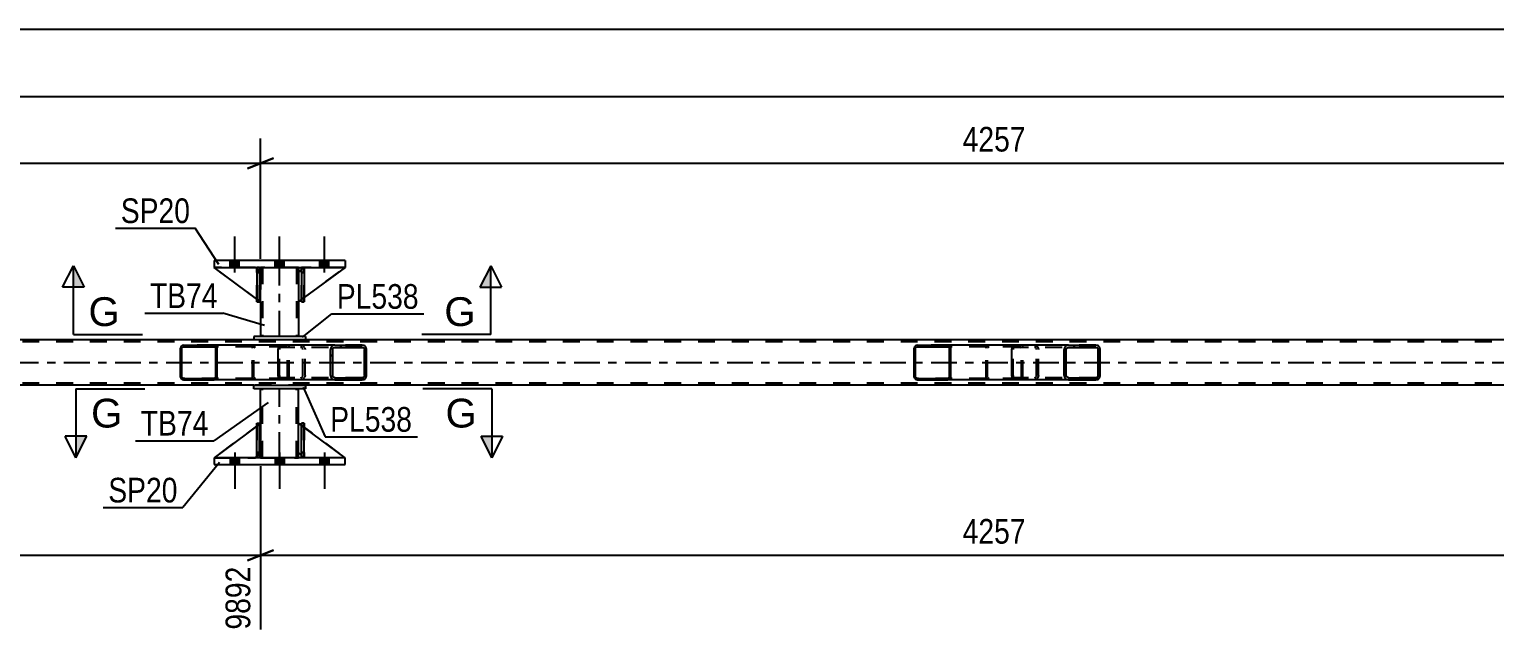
# Model space of a CAD drawing. Header units: millimetres. Extents: x 0 to 841, y 0 to 594.
# Drawn here: x 476.1 to 646.1, y 213.1 to 283.4 of the extents above; entities that cross this region are included whole.
import ezdxf

# ---------------------------------------------------------------- set-up
doc = ezdxf.new("R2010")
doc.units = ezdxf.units.MM
doc.linetypes.add('DXK_LINE_DOT2', pattern=[3.9198, 1.9599, -1.9599])
doc.linetypes.add('DXK_LINE_DOT3', pattern=[5.9187, 2.979, -0.9799, 0.9799, -0.9799])
doc.styles.add('Arial', font='ARIAL.TTF', dxfattribs={"height": 0.2})
doc.styles.add('Arial Narrow', font='ARIALN.TTF', dxfattribs={"height": 0.2})

# ---------------------------------------------------------------- blocks, each defined once
blk = doc.blocks.new('Part-814735430-2854 - 2738')
at = {"linetype": 'Continuous'}
h = blk.add_hatch(dxfattribs=at)
h.set_pattern_fill('', scale=0.7, style=0, pattern_type=0)
h.set_pattern_definition([(45, (515.1887, 246.4372), (-1.57154, 1.57154), [])])
h.paths.add_polyline_path([(515.23, 246.25), (515.19, 246.44), (515.08, 246.59), (514.92, 246.7), (514.72, 246.73), (511.54, 246.73), (511.35, 246.7), (511.18, 246.59), (511.08, 246.44), (511.04, 246.25), (511.04, 243.21), (511.08, 243.03), (511.18, 242.87), (511.35, 242.77), (511.54, 242.73), (514.72, 242.73), (514.92, 242.77), (515.08, 242.87), (515.19, 243.03), (515.23, 243.21)])
h.paths.add_polyline_path([(514.96, 243.12), (514.9, 243.04), (514.82, 242.99), (514.72, 242.97), (511.54, 242.97), (511.44, 242.99), (511.36, 243.04), (511.31, 243.12), (511.29, 243.21), (511.29, 246.25), (511.31, 246.35), (511.36, 246.42), (511.44, 246.48), (511.54, 246.49), (514.72, 246.49), (514.82, 246.48), (514.9, 246.42), (514.96, 246.35), (514.98, 246.25), (514.98, 243.21)])
at = {"color": 2, "linetype": 'Continuous'}
for p, q in [((504.99, 246.44), (505.05, 246.59)), ((505.05, 246.59), (505.14, 246.7)), ((505.14, 246.7), (505.24, 246.73)), ((511.54, 246.73), (505.24, 246.73)), ((511.54, 246.73), (511.35, 246.7)), ((511.54, 246.73), (514.72, 246.73)), ((514.92, 246.7), (514.72, 246.73)), ((504.97, 246.25), (504.99, 246.44)), ((504.97, 243.21), (504.97, 246.25)), ((511.08, 246.44), (511.04, 246.25)), ((511.04, 243.21), (511.04, 246.25)), ((511.29, 246.25), (511.31, 246.35)), ((511.29, 243.21), (511.29, 246.25)), ((511.31, 246.35), (511.36, 246.42)), ((511.36, 246.42), (511.44, 246.48)), ((511.44, 246.48), (511.54, 246.49)), ((511.54, 246.49), (514.72, 246.49)), ((514.72, 246.49), (514.82, 246.48)), ((514.82, 246.48), (514.9, 246.42)), ((514.9, 246.42), (514.96, 246.35)), ((514.96, 246.35), (514.98, 246.25)), ((514.98, 243.21), (514.98, 246.25)), ((515.23, 246.25), (515.19, 246.44)), ((515.23, 243.21), (515.23, 246.25)), ((504.99, 243.03), (504.97, 243.21)), ((511.04, 243.21), (511.08, 243.03)), ((511.31, 243.12), (511.29, 243.21)), ((514.98, 243.21), (514.96, 243.12)), ((515.19, 243.03), (515.23, 243.21)), ((505.05, 242.87), (504.99, 243.03)), ((505.14, 242.77), (505.05, 242.87)), ((505.24, 242.73), (505.14, 242.77)), ((511.54, 242.73), (505.24, 242.73)), ((511.36, 243.04), (511.31, 243.12)), ((511.35, 242.77), (511.54, 242.73)), ((511.44, 242.99), (511.36, 243.04)), ((511.54, 242.97), (511.44, 242.99)), ((511.54, 242.97), (514.72, 242.97)), ((511.54, 242.73), (514.72, 242.73)), ((514.82, 242.99), (514.72, 242.97)), ((514.72, 242.73), (514.92, 242.77)), ((514.9, 243.04), (514.82, 242.99)), ((514.96, 243.12), (514.9, 243.04))]:
    blk.add_line(p, q, dxfattribs=at)
at = {"color": 7, "linetype": 'DXK_LINE_DOT2'}
for p, q in [((506.23, 246.49), (506.23, 246.73)), ((507.57, 246.73), (507.77, 246.7)), ((514.72, 246.73), (511.54, 246.73)), ((505.11, 246.35), (505.1, 246.25)), ((505.1, 243.21), (505.1, 246.25)), ((505.14, 246.42), (505.11, 246.35)), ((505.19, 246.48), (505.14, 246.42)), ((505.24, 246.49), (505.19, 246.48)), ((514.72, 246.49), (505.24, 246.49)), ((507.67, 246.48), (507.57, 246.49)), ((507.75, 246.42), (507.67, 246.48)), ((507.81, 246.35), (507.75, 246.42)), ((507.83, 246.25), (507.81, 246.35)), ((507.83, 243.21), (507.83, 246.25)), ((508.04, 246.44), (508.08, 246.25)), ((508.08, 243.21), (508.08, 246.25)), ((505.1, 243.21), (505.11, 243.12)), ((507.81, 243.12), (507.83, 243.21)), ((508.08, 243.21), (508.04, 243.03)), ((505.11, 243.12), (505.14, 243.04)), ((505.14, 243.04), (505.19, 242.99)), ((505.19, 242.99), (505.24, 242.97)), ((514.72, 242.97), (505.24, 242.97)), ((506.23, 242.73), (506.23, 242.97)), ((507.57, 242.97), (507.67, 242.99)), ((507.77, 242.77), (507.57, 242.73)), ((507.67, 242.99), (507.75, 243.04)), ((507.75, 243.04), (507.81, 243.12)), ((514.72, 242.73), (511.54, 242.73))]:
    blk.add_line(p, q, dxfattribs=at)
for centre, start, end in [((507.59, 246.24), 23.8494, 68.8059), ((507.59, 243.23), 291.1941, 336.1506)]:
    blk.add_arc(centre, 0.492, start, end, dxfattribs=at)
at = {"color": 2, "linetype": 'Continuous'}
for centre, start, end in [((511.53, 246.24), 111.1941, 156.1506), ((514.74, 246.24), 23.8494, 68.8059), ((511.53, 243.23), 203.8494, 248.8059), ((514.74, 243.23), 291.1941, 336.1506)]:
    blk.add_arc(centre, 0.492, start, end, dxfattribs=at)
blk = doc.blocks.new('Part-814735430-2797 - 2738')
at = {"color": 2, "linetype": 'Continuous'}
for p, q in [((502.79, 255.77), (502.47, 255.77)), ((502.47, 255.77), (502.47, 251.77)), ((502.79, 255.77), (502.79, 255.77)), ((502.79, 255.77), (502.79, 251.77)), ((502.79, 251.77), (502.47, 251.77))]:
    blk.add_line(p, q, dxfattribs=at)
at = {"color": 7, "linetype": 'DXK_LINE_DOT2'}
for p, q in [((502.47, 255.17), (502.47, 255.77)), ((502.79, 255.17), (502.47, 255.17)), ((502.47, 255.17), (502.47, 251.77)), ((502.79, 255.17), (502.79, 255.77)), ((502.79, 255.77), (502.79, 255.77)), ((502.79, 251.77), (502.79, 255.17))]:
    blk.add_line(p, q, dxfattribs=at)
blk = doc.blocks.new('Part-814735430-2802 - 2738')
at = {"color": 2, "linetype": 'Continuous'}
for p, q in [((502.92, 237.69), (502.92, 241.69)), ((507.32, 237.69), (507.32, 241.69)), ((502.92, 233.69), (502.92, 234.29)), ((507.32, 233.69), (507.32, 234.29))]:
    blk.add_line(p, q, dxfattribs=at)
at = {"color": 7, "linetype": 'DXK_LINE_DOT2'}
for p, q in [((507.32, 241.69), (502.92, 241.69)), ((503.16, 233.69), (503.16, 241.69)), ((507.08, 233.69), (507.08, 241.69)), ((502.92, 234.29), (502.92, 237.69)), ((507.32, 234.29), (507.32, 237.69)), ((502.92, 233.69), (507.32, 233.69))]:
    blk.add_line(p, q, dxfattribs=at)
at = {"color": 7, "linetype": 'DXK_LINE_DOT3'}
blk.add_line((505.12, 233.69), (505.12, 241.69), dxfattribs=at)
blk = doc.blocks.new('Part-814735430-2856 - 2738')
at = {"linetype": 'Continuous'}
h = blk.add_hatch(dxfattribs=at)
h.set_pattern_fill('', scale=0.7, style=0, pattern_type=0)
h.set_pattern_definition([(45, (600.323, 246.4372), (-1.57154, 1.57154), [])])
h.paths.add_polyline_path([(600.36, 246.25), (600.32, 246.44), (600.21, 246.59), (600.05, 246.7), (599.86, 246.73), (596.67, 246.73), (596.48, 246.7), (596.32, 246.59), (596.21, 246.44), (596.17, 246.25), (596.17, 243.21), (596.21, 243.03), (596.32, 242.87), (596.48, 242.77), (596.67, 242.73), (599.86, 242.73), (600.05, 242.77), (600.21, 242.87), (600.32, 243.03), (600.36, 243.21)])
h.paths.add_polyline_path([(600.09, 243.12), (600.04, 243.04), (599.95, 242.99), (599.86, 242.97), (596.67, 242.97), (596.58, 242.99), (596.5, 243.04), (596.44, 243.12), (596.42, 243.21), (596.42, 246.25), (596.44, 246.35), (596.5, 246.42), (596.58, 246.48), (596.67, 246.49), (599.86, 246.49), (599.95, 246.48), (600.04, 246.42), (600.09, 246.35), (600.11, 246.25), (600.11, 243.21)])
at = {"color": 2, "linetype": 'Continuous'}
for p, q in [((590.12, 246.44), (590.18, 246.59)), ((590.18, 246.59), (590.27, 246.7)), ((590.27, 246.7), (590.37, 246.73)), ((596.67, 246.73), (590.37, 246.73)), ((596.67, 246.73), (596.48, 246.7)), ((596.67, 246.73), (599.86, 246.73)), ((600.05, 246.7), (599.86, 246.73)), ((590.1, 246.25), (590.12, 246.44)), ((590.1, 243.21), (590.1, 246.25)), ((596.21, 246.44), (596.17, 246.25)), ((596.17, 243.21), (596.17, 246.25)), ((596.42, 246.25), (596.44, 246.35)), ((596.42, 243.21), (596.42, 246.25)), ((596.44, 246.35), (596.5, 246.42)), ((596.5, 246.42), (596.58, 246.48)), ((596.58, 246.48), (596.67, 246.49)), ((596.67, 246.49), (599.86, 246.49)), ((599.86, 246.49), (599.95, 246.48)), ((599.95, 246.48), (600.04, 246.42)), ((600.04, 246.42), (600.09, 246.35)), ((600.09, 246.35), (600.11, 246.25)), ((600.11, 243.21), (600.11, 246.25)), ((600.36, 246.25), (600.32, 246.44)), ((600.36, 243.21), (600.36, 246.25)), ((590.12, 243.03), (590.1, 243.21)), ((596.17, 243.21), (596.21, 243.03)), ((596.44, 243.12), (596.42, 243.21)), ((600.11, 243.21), (600.09, 243.12)), ((600.32, 243.03), (600.36, 243.21)), ((590.18, 242.87), (590.12, 243.03)), ((590.27, 242.77), (590.18, 242.87)), ((590.37, 242.73), (590.27, 242.77)), ((596.67, 242.73), (590.37, 242.73)), ((596.5, 243.04), (596.44, 243.12)), ((596.48, 242.77), (596.67, 242.73)), ((596.58, 242.99), (596.5, 243.04)), ((596.67, 242.97), (596.58, 242.99)), ((596.67, 242.97), (599.86, 242.97)), ((596.67, 242.73), (599.86, 242.73)), ((599.95, 242.99), (599.86, 242.97)), ((599.86, 242.73), (600.05, 242.77)), ((600.04, 243.04), (599.95, 242.99)), ((600.09, 243.12), (600.04, 243.04))]:
    blk.add_line(p, q, dxfattribs=at)
at = {"color": 7, "linetype": 'DXK_LINE_DOT2'}
for p, q in [((591.37, 246.49), (591.37, 246.73)), ((592.71, 246.73), (592.9, 246.7)), ((599.86, 246.73), (596.67, 246.73)), ((590.25, 246.35), (590.24, 246.25)), ((590.24, 243.21), (590.24, 246.25)), ((590.28, 246.42), (590.25, 246.35)), ((590.32, 246.48), (590.28, 246.42)), ((590.37, 246.49), (590.32, 246.48)), ((599.86, 246.49), (590.37, 246.49)), ((592.8, 246.48), (592.71, 246.49)), ((592.89, 246.42), (592.8, 246.48)), ((592.94, 246.35), (592.89, 246.42)), ((592.96, 246.25), (592.94, 246.35)), ((592.96, 243.21), (592.96, 246.25)), ((593.17, 246.44), (593.21, 246.25)), ((593.21, 243.21), (593.21, 246.25)), ((590.24, 243.21), (590.25, 243.12)), ((592.94, 243.12), (592.96, 243.21)), ((593.21, 243.21), (593.17, 243.03)), ((590.25, 243.12), (590.28, 243.04)), ((590.28, 243.04), (590.32, 242.99)), ((590.32, 242.99), (590.37, 242.97)), ((599.86, 242.97), (590.37, 242.97)), ((591.37, 242.73), (591.37, 242.97)), ((592.71, 242.97), (592.8, 242.99)), ((592.9, 242.77), (592.71, 242.73)), ((592.8, 242.99), (592.89, 243.04)), ((592.89, 243.04), (592.94, 243.12)), ((599.86, 242.73), (596.67, 242.73))]:
    blk.add_line(p, q, dxfattribs=at)
for centre, start, end in [((592.72, 246.24), 23.8494, 68.8059), ((592.72, 243.23), 291.1941, 336.1506)]:
    blk.add_arc(centre, 0.492, start, end, dxfattribs=at)
at = {"color": 2, "linetype": 'Continuous'}
for centre, start, end in [((596.66, 246.24), 111.1941, 156.1506), ((599.87, 246.24), 23.8494, 68.8059), ((596.66, 243.23), 203.8494, 248.8059), ((599.87, 243.23), 291.1941, 336.1506)]:
    blk.add_arc(centre, 0.492, start, end, dxfattribs=at)
blk = doc.blocks.new('Part-814735430-2807 - 2738')
at = {"color": 2, "linetype": 'Continuous'}
for p, q in [((502.12, 242.09), (508.12, 242.09)), ((502.12, 241.69), (502.12, 242.09)), ((508.12, 241.69), (502.12, 241.69)), ((508.12, 242.09), (508.12, 241.69))]:
    blk.add_line(p, q, dxfattribs=at)
blk = doc.blocks.new('Part-814735430-2812 - 2738')
at = {"color": 2, "linetype": 'Continuous'}
for p, q in [((508.12, 247.77), (502.12, 247.77)), ((502.12, 247.77), (502.12, 247.37)), ((508.12, 247.37), (502.12, 247.37)), ((508.12, 247.77), (508.12, 247.37))]:
    blk.add_line(p, q, dxfattribs=at)
blk = doc.blocks.new('Part-814735430-2817 - 2738')
at = {"color": 2, "linetype": 'Continuous'}
for p, q in [((502.92, 255.77), (502.92, 255.17)), ((507.32, 255.77), (507.32, 255.17)), ((502.92, 251.77), (502.92, 247.77)), ((507.32, 251.77), (507.32, 247.77))]:
    blk.add_line(p, q, dxfattribs=at)
at = {"color": 7, "linetype": 'DXK_LINE_DOT2'}
for p, q in [((507.32, 255.77), (502.92, 255.77)), ((502.92, 255.17), (502.92, 251.77)), ((503.16, 255.77), (503.16, 247.77)), ((507.08, 255.77), (507.08, 247.77)), ((507.32, 255.17), (507.32, 251.77)), ((507.32, 247.77), (502.92, 247.77))]:
    blk.add_line(p, q, dxfattribs=at)
at = {"color": 7, "linetype": 'DXK_LINE_DOT3'}
blk.add_line((505.12, 247.77), (505.12, 255.77), dxfattribs=at)
blk = doc.blocks.new('Part-814735430-2884 - 2738')
at = {"color": 7, "linetype": 'DXK_LINE_DOT2'}
for p, q in [((502.47, 255.17), (502.47, 255.77)), ((502.47, 255.77), (502.47, 255.77)), ((502.47, 255.77), (502.47, 251.77)), ((502.79, 255.77), (502.47, 255.77)), ((502.47, 251.77), (502.47, 255.17)), ((502.47, 255.17), (502.79, 255.17)), ((502.79, 255.17), (502.79, 255.77)), ((502.79, 251.77), (502.79, 255.77)), ((502.79, 255.17), (502.79, 251.77)), ((502.47, 251.77), (502.79, 251.77))]:
    blk.add_line(p, q, dxfattribs=at)
blk = doc.blocks.new('Part-814735430-2824 - 2738')
at = {"color": 2, "linetype": 'Continuous'}
for p, q in [((502.47, 233.69), (502.47, 237.69)), ((502.47, 237.69), (502.79, 237.69)), ((502.79, 233.69), (502.79, 237.69)), ((502.47, 233.69), (502.47, 233.69)), ((502.79, 233.69), (502.47, 233.69))]:
    blk.add_line(p, q, dxfattribs=at)
at = {"color": 7, "linetype": 'DXK_LINE_DOT2'}
for p, q in [((502.47, 237.69), (502.47, 234.29)), ((502.79, 234.29), (502.79, 237.69)), ((502.47, 234.29), (502.47, 233.69)), ((502.47, 234.29), (502.79, 234.29)), ((502.79, 233.69), (502.79, 234.29)), ((502.79, 233.69), (502.79, 233.69))]:
    blk.add_line(p, q, dxfattribs=at)
blk = doc.blocks.new('Part-814735430-2826 - 2738')
at = {"color": 7, "linetype": 'DXK_LINE_DOT2'}
for p, q in [((502.47, 237.69), (502.79, 237.69)), ((502.47, 234.29), (502.47, 237.69)), ((502.47, 237.69), (502.47, 233.69)), ((502.79, 237.69), (502.79, 234.29)), ((502.79, 233.69), (502.79, 237.6)), ((502.79, 234.29), (502.47, 234.29)), ((502.47, 233.69), (502.47, 234.29)), ((502.79, 233.69), (502.47, 233.69)), ((502.79, 234.29), (502.79, 233.69)), ((502.79, 233.69), (502.79, 233.69))]:
    blk.add_line(p, q, dxfattribs=at)
blk = doc.blocks.new('Part-814735430-2843 - 2738')
at = {"color": 2, "linetype": 'Continuous'}
for p, q in [((512.72, 256.57), (497.52, 256.57)), ((497.52, 256.57), (497.52, 255.77)), ((497.52, 255.77), (512.72, 255.77)), ((512.72, 256.57), (512.72, 255.77))]:
    blk.add_line(p, q, dxfattribs=at)
blk = doc.blocks.new('Part-814735430-2848 - 2738')
at = {"color": 2, "linetype": 'Continuous'}
for p, q in [((512.72, 233.69), (497.52, 233.69)), ((497.52, 233.69), (497.52, 232.89)), ((512.72, 232.89), (512.72, 233.69)), ((497.52, 232.89), (512.72, 232.89))]:
    blk.add_line(p, q, dxfattribs=at)
blk = doc.blocks.new('Part-814735430-2849 - 2738')
at = {"color": 2, "linetype": 'Continuous'}
for p, q in [((507.32, 234.29), (507.32, 237.69)), ((507.67, 237.43), (507.32, 237.69)), ((512.72, 233.69), (507.99, 237.19)), ((507.67, 233.94), (507.32, 234.29))]:
    blk.add_line(p, q, dxfattribs=at)
at = {"color": 7, "linetype": 'DXK_LINE_DOT2'}
for p, q in [((507.99, 237.19), (507.67, 237.43)), ((507.92, 233.69), (507.67, 233.94)), ((512.72, 233.69), (507.92, 233.69)), ((512.72, 233.69), (512.72, 233.69)), ((512.72, 233.69), (512.72, 233.69))]:
    blk.add_line(p, q, dxfattribs=at)
blk = doc.blocks.new('Part-814735430-2850 - 2738')
at = {"color": 7, "linetype": 'DXK_LINE_DOT2'}
for p, q in [((507.32, 234.29), (507.32, 237.69)), ((507.32, 237.69), (512.72, 233.69)), ((507.92, 233.69), (507.32, 234.29)), ((512.72, 233.69), (507.92, 233.69))]:
    blk.add_line(p, q, dxfattribs=at)
blk = doc.blocks.new('Part-814735430-2851 - 2738')
at = {"color": 2, "linetype": 'Continuous'}
for p, q in [((502.47, 237.36), (497.52, 233.69)), ((502.92, 237.69), (502.79, 237.6)), ((502.92, 234.29), (502.92, 237.69)), ((502.47, 233.85), (502.32, 233.69)), ((502.92, 234.29), (502.79, 234.17)), ((502.92, 234.29), (502.92, 234.29))]:
    blk.add_line(p, q, dxfattribs=at)
at = {"color": 7, "linetype": 'DXK_LINE_DOT2'}
for p, q in [((502.79, 237.6), (502.47, 237.36)), ((502.92, 234.29), (502.92, 237.69)), ((497.52, 233.69), (502.32, 233.69)), ((502.92, 234.29), (502.32, 233.69)), ((502.79, 234.17), (502.47, 233.85))]:
    blk.add_line(p, q, dxfattribs=at)
blk = doc.blocks.new('Part-814735430-2855 - 2738')
at = {"linetype": 'Continuous'}
h = blk.add_hatch(dxfattribs=at)
h.set_pattern_fill('', scale=0.7, style=0, pattern_type=0)
h.set_pattern_definition([(45, (582.9905, 246.536), (-1.57154, 1.57154), [])])
h.paths.add_polyline_path([(583.02, 246.41), (582.99, 246.54), (582.92, 246.64), (582.81, 246.71), (582.68, 246.73), (579.1, 246.73), (578.97, 246.71), (578.86, 246.64), (578.79, 246.54), (578.76, 246.41), (578.76, 243.05), (578.79, 242.93), (578.86, 242.83), (578.97, 242.76), (579.1, 242.73), (582.68, 242.73), (582.81, 242.76), (582.92, 242.83), (582.99, 242.93), (583.02, 243.05)])
h.paths.add_polyline_path([(582.83, 242.99), (582.8, 242.94), (582.74, 242.91), (582.68, 242.89), (579.1, 242.89), (579.04, 242.91), (578.98, 242.94), (578.94, 242.99), (578.93, 243.05), (578.93, 246.41), (578.94, 246.47), (578.98, 246.53), (579.04, 246.56), (579.1, 246.57), (582.68, 246.57), (582.74, 246.56), (582.8, 246.53), (582.83, 246.47), (582.85, 246.41), (582.85, 243.05)])
at = {"color": 2, "linetype": 'Continuous'}
for p, q in [((579.1, 246.73), (578.97, 246.71)), ((579.04, 246.56), (579.1, 246.57)), ((579.1, 246.73), (582.68, 246.73)), ((579.1, 246.57), (582.68, 246.57)), ((590.37, 246.73), (582.68, 246.73)), ((582.81, 246.71), (582.68, 246.73)), ((582.68, 246.57), (582.74, 246.56)), ((578.79, 246.54), (578.76, 246.41)), ((578.76, 243.05), (578.76, 246.41)), ((578.93, 246.41), (578.94, 246.47)), ((578.93, 243.05), (578.93, 246.41)), ((578.94, 246.47), (578.98, 246.53)), ((578.98, 246.53), (579.04, 246.56)), ((582.74, 246.56), (582.8, 246.53)), ((582.8, 246.53), (582.83, 246.47)), ((582.83, 246.47), (582.85, 246.41)), ((582.85, 243.05), (582.85, 246.41)), ((583.02, 246.41), (582.99, 246.54)), ((583.02, 243.05), (583.02, 246.41)), ((578.76, 243.05), (578.79, 242.93)), ((578.94, 242.99), (578.93, 243.05)), ((578.98, 242.94), (578.94, 242.99)), ((578.97, 242.76), (579.1, 242.73)), ((579.04, 242.91), (578.98, 242.94)), ((579.1, 242.89), (579.04, 242.91)), ((579.1, 242.89), (582.68, 242.89)), ((579.1, 242.73), (582.68, 242.73)), ((582.74, 242.91), (582.68, 242.89)), ((582.68, 242.73), (582.81, 242.76)), ((590.37, 242.73), (582.68, 242.73)), ((582.8, 242.94), (582.74, 242.91)), ((582.83, 242.99), (582.8, 242.94)), ((582.85, 243.05), (582.83, 242.99)), ((582.99, 242.93), (583.02, 243.05))]:
    blk.add_line(p, q, dxfattribs=at)
at = {"color": 7, "linetype": 'DXK_LINE_DOT2'}
for p, q in [((582.68, 246.73), (579.1, 246.73)), ((591.03, 246.57), (579.1, 246.57)), ((587.32, 246.71), (587.45, 246.73)), ((587.38, 246.56), (587.45, 246.57)), ((591.03, 246.73), (590.37, 246.73)), ((591.03, 246.73), (591.16, 246.71)), ((591.09, 246.56), (591.03, 246.57)), ((587.11, 246.41), (587.13, 246.54)), ((587.11, 243.05), (587.11, 246.41)), ((587.29, 246.47), (587.28, 246.41)), ((587.28, 243.05), (587.28, 246.41)), ((587.33, 246.53), (587.29, 246.47)), ((587.33, 246.53), (587.34, 246.54)), ((587.34, 246.54), (587.38, 246.56)), ((591.15, 246.53), (591.09, 246.56)), ((591.18, 246.47), (591.15, 246.53)), ((591.2, 246.41), (591.18, 246.47)), ((591.2, 243.05), (591.2, 246.41)), ((591.34, 246.54), (591.36, 246.44)), ((591.36, 246.44), (591.37, 246.41)), ((591.37, 243.05), (591.37, 246.41)), ((591.03, 242.89), (579.1, 242.89)), ((582.68, 242.73), (579.1, 242.73)), ((587.13, 242.93), (587.11, 243.05)), ((587.28, 243.05), (587.29, 242.99)), ((587.29, 242.99), (587.33, 242.94)), ((587.45, 242.73), (587.32, 242.76)), ((587.33, 242.94), (587.34, 242.93)), ((587.34, 242.93), (587.38, 242.91)), ((587.38, 242.91), (587.45, 242.89)), ((591.03, 242.73), (590.37, 242.73)), ((591.03, 242.89), (591.09, 242.91)), ((591.16, 242.76), (591.03, 242.73)), ((591.09, 242.91), (591.15, 242.94)), ((591.15, 242.94), (591.18, 242.99)), ((591.18, 242.99), (591.2, 243.05)), ((591.36, 243.03), (591.34, 242.93)), ((591.37, 243.05), (591.36, 243.03))]:
    blk.add_line(p, q, dxfattribs=at)
at = {"color": 2, "linetype": 'Continuous'}
for centre, start, end in [((579.09, 246.4), 110.7583, 155.68), ((582.69, 246.4), 24.32, 69.2417), ((579.09, 243.07), 204.32, 249.2417), ((582.69, 243.07), 290.7583, 335.68)]:
    blk.add_arc(centre, 0.331, start, end, dxfattribs=at)
at = {"color": 7, "linetype": 'DXK_LINE_DOT2'}
for centre, start, end in [((587.44, 246.4), 110.7583, 155.6801), ((587.44, 243.07), 204.3199, 249.2417), ((591.04, 243.07), 290.7583, 335.6801)]:
    blk.add_arc(centre, 0.331, start, end, dxfattribs=at)
blk = doc.blocks.new('Part-814735430-2858 - 2738')
at = {"color": 7, "linetype": 'DXK_LINE_DOT2'}
for p, q in [((502.92, 237.69), (497.52, 233.69)), ((502.92, 234.29), (502.92, 237.69)), ((502.92, 237.69), (502.92, 234.29)), ((497.52, 233.69), (502.32, 233.69)), ((502.32, 233.69), (502.92, 234.29)), ((502.92, 234.29), (502.32, 233.69)), ((502.92, 234.29), (502.92, 234.29))]:
    blk.add_line(p, q, dxfattribs=at)
blk = doc.blocks.new('Part-814735430-2859 - 2738')
at = {"color": 2, "linetype": 'Continuous'}
for p, q in [((507.67, 233.69), (507.67, 237.69)), ((507.67, 237.69), (507.99, 237.69)), ((507.99, 233.69), (507.99, 237.69)), ((507.67, 233.69), (507.67, 233.69)), ((507.99, 233.69), (507.67, 233.69))]:
    blk.add_line(p, q, dxfattribs=at)
at = {"color": 7, "linetype": 'DXK_LINE_DOT2'}
for p, q in [((507.67, 237.69), (507.67, 234.29)), ((507.99, 234.29), (507.99, 237.69)), ((507.67, 234.29), (507.67, 233.69)), ((507.67, 234.29), (507.99, 234.29)), ((507.99, 233.69), (507.99, 234.29)), ((507.99, 233.69), (507.99, 233.69))]:
    blk.add_line(p, q, dxfattribs=at)
blk = doc.blocks.new('Part-814735430-2861 - 2738')
at = {"color": 7, "linetype": 'DXK_LINE_DOT2'}
for p, q in [((507.99, 237.69), (507.67, 237.69)), ((507.67, 234.29), (507.67, 237.69)), ((507.67, 237.69), (507.67, 233.69)), ((507.99, 237.69), (507.99, 234.29)), ((507.99, 233.69), (507.99, 237.69)), ((507.99, 234.29), (507.67, 234.29)), ((507.67, 233.69), (507.67, 234.29)), ((507.99, 233.69), (507.67, 233.69)), ((507.99, 234.29), (507.99, 233.69)), ((507.99, 233.69), (507.99, 233.69))]:
    blk.add_line(p, q, dxfattribs=at)
blk = doc.blocks.new('Part-814735430-2863 - 2738')
at = {"color": 2, "linetype": 'Continuous'}
for p, q in [((507.67, 255.53), (507.32, 255.17)), ((507.32, 255.17), (507.32, 251.77)), ((512.72, 255.77), (507.99, 252.27)), ((507.67, 252.04), (507.32, 251.77))]:
    blk.add_line(p, q, dxfattribs=at)
at = {"color": 7, "linetype": 'DXK_LINE_DOT2'}
for p, q in [((507.92, 255.77), (507.67, 255.53)), ((512.72, 255.77), (507.92, 255.77)), ((507.99, 252.27), (507.67, 252.04))]:
    blk.add_line(p, q, dxfattribs=at)
blk = doc.blocks.new('Part-814735430-2903 - 2738')
at = {"color": 7, "linetype": 'DXK_LINE_DOT2'}
for p, q in [((507.92, 255.77), (507.32, 255.17)), ((507.32, 251.77), (512.72, 255.77)), ((507.32, 255.17), (507.32, 251.77)), ((512.72, 255.77), (507.92, 255.77))]:
    blk.add_line(p, q, dxfattribs=at)
blk = doc.blocks.new('Part-814735430-2904 - 2738')
at = {"color": 2, "linetype": 'Continuous'}
for p, q in [((502.47, 252.1), (497.52, 255.77)), ((502.47, 255.62), (502.32, 255.77)), ((502.92, 255.17), (502.79, 255.3)), ((502.92, 255.17), (502.92, 255.17)), ((502.92, 251.77), (502.92, 255.17)), ((502.79, 251.87), (502.92, 251.77)), ((502.92, 251.77), (502.92, 251.77))]:
    blk.add_line(p, q, dxfattribs=at)
at = {"color": 7, "linetype": 'DXK_LINE_DOT2'}
for p, q in [((502.32, 255.77), (497.52, 255.77)), ((502.32, 255.77), (502.92, 255.17)), ((502.79, 255.3), (502.47, 255.62)), ((502.92, 255.17), (502.92, 251.77)), ((502.79, 251.87), (502.47, 252.1))]:
    blk.add_line(p, q, dxfattribs=at)
blk = doc.blocks.new('Part-814735430-2905 - 2738')
at = {"color": 7, "linetype": 'DXK_LINE_DOT2'}
for p, q in [((502.92, 251.77), (497.52, 255.77)), ((497.52, 255.77), (502.32, 255.77)), ((502.32, 255.77), (502.92, 255.17)), ((502.92, 255.17), (502.32, 255.77)), ((502.92, 255.17), (502.92, 251.77)), ((502.92, 255.17), (502.92, 255.17)), ((502.92, 255.17), (502.92, 251.77))]:
    blk.add_line(p, q, dxfattribs=at)
blk = doc.blocks.new('Part-814735430-2906 - 2738')
at = {"color": 2, "linetype": 'Continuous'}
for p, q in [((507.99, 255.77), (507.67, 255.77)), ((507.67, 255.77), (507.67, 251.77)), ((507.99, 255.77), (507.99, 255.77)), ((507.99, 255.77), (507.99, 251.77)), ((507.99, 251.77), (507.67, 251.77))]:
    blk.add_line(p, q, dxfattribs=at)
at = {"color": 7, "linetype": 'DXK_LINE_DOT2'}
for p, q in [((507.67, 255.17), (507.67, 255.77)), ((507.99, 255.17), (507.67, 255.17)), ((507.67, 255.17), (507.67, 251.77)), ((507.99, 255.17), (507.99, 255.77)), ((507.99, 255.77), (507.99, 255.77)), ((507.99, 251.77), (507.99, 255.17))]:
    blk.add_line(p, q, dxfattribs=at)
blk = doc.blocks.new('Part-814735430-2908 - 2738')
at = {"color": 7, "linetype": 'DXK_LINE_DOT2'}
for p, q in [((507.67, 255.17), (507.67, 255.77)), ((507.67, 255.77), (507.67, 255.77)), ((507.67, 255.77), (507.67, 251.77)), ((507.99, 255.77), (507.67, 255.77)), ((507.67, 251.77), (507.67, 255.17)), ((507.67, 255.17), (507.99, 255.17)), ((507.99, 255.17), (507.99, 255.77)), ((507.99, 251.77), (507.99, 255.77)), ((507.99, 255.17), (507.99, 251.77)), ((507.67, 251.77), (507.99, 251.77))]:
    blk.add_line(p, q, dxfattribs=at)
blk = doc.blocks.new('Part-814735430-2967 - 2738')
at = {"color": 7, "linetype": 'DXK_LINE_DOT2'}
for p, q in [((771.23, 247.13), (106.89, 247.13)), ((508.12, 247.37), (502.12, 247.37)), ((771.23, 242.33), (106.89, 242.33)), ((508.12, 242.09), (502.12, 242.09))]:
    blk.add_line(p, q, dxfattribs=at)
at = {"color": 2, "linetype": 'Continuous'}
for p, q in [((502.12, 247.37), (252.71, 247.37)), ((672.38, 247.37), (508.12, 247.37)), ((502.12, 242.09), (252.71, 242.09)), ((672.38, 242.09), (508.12, 242.09))]:
    blk.add_line(p, q, dxfattribs=at)
at = {"color": 7, "linetype": 'DXK_LINE_DOT3'}
blk.add_line((107.23, 244.73), (771.23, 244.73), dxfattribs=at)
blk = doc.blocks.new('Part-814735430-2969 - 2738')
at = {"linetype": 'Continuous'}
h = blk.add_hatch(dxfattribs=at)
h.set_pattern_fill('', scale=0.7, style=0, pattern_type=0)
h.set_pattern_definition([(45, (497.8563, 246.536), (-1.57154, 1.57154), [])])
h.paths.add_polyline_path([(497.88, 246.41), (497.86, 246.54), (497.78, 246.64), (497.67, 246.71), (497.54, 246.73), (493.97, 246.73), (493.84, 246.71), (493.73, 246.64), (493.65, 246.54), (493.63, 246.41), (493.63, 243.05), (493.65, 242.93), (493.73, 242.83), (493.84, 242.76), (493.97, 242.73), (497.54, 242.73), (497.67, 242.76), (497.78, 242.83), (497.86, 242.93), (497.88, 243.05)])
h.paths.add_polyline_path([(497.7, 242.99), (497.66, 242.94), (497.61, 242.91), (497.54, 242.89), (493.97, 242.89), (493.9, 242.91), (493.85, 242.94), (493.81, 242.99), (493.8, 243.05), (493.8, 246.41), (493.81, 246.47), (493.85, 246.53), (493.9, 246.56), (493.97, 246.57), (497.54, 246.57), (497.61, 246.56), (497.66, 246.53), (497.7, 246.47), (497.71, 246.41), (497.71, 243.05)])
at = {"color": 2, "linetype": 'Continuous'}
for p, q in [((493.97, 246.73), (493.84, 246.71)), ((493.9, 246.56), (493.97, 246.57)), ((493.97, 246.73), (497.54, 246.73)), ((493.97, 246.57), (497.54, 246.57)), ((505.24, 246.73), (497.54, 246.73)), ((497.67, 246.71), (497.54, 246.73)), ((497.54, 246.57), (497.61, 246.56)), ((493.65, 246.54), (493.63, 246.41)), ((493.63, 243.05), (493.63, 246.41)), ((493.8, 246.41), (493.81, 246.47)), ((493.8, 243.05), (493.8, 246.41)), ((493.81, 246.47), (493.85, 246.53)), ((493.85, 246.53), (493.9, 246.56)), ((497.61, 246.56), (497.66, 246.53)), ((497.66, 246.53), (497.7, 246.47)), ((497.7, 246.47), (497.71, 246.41)), ((497.71, 243.05), (497.71, 246.41)), ((497.88, 246.41), (497.86, 246.54)), ((497.88, 243.05), (497.88, 246.41)), ((493.63, 243.05), (493.65, 242.93)), ((493.81, 242.99), (493.8, 243.05)), ((493.85, 242.94), (493.81, 242.99)), ((493.84, 242.76), (493.97, 242.73)), ((493.9, 242.91), (493.85, 242.94)), ((493.97, 242.89), (493.9, 242.91)), ((493.97, 242.89), (497.54, 242.89)), ((493.97, 242.73), (497.54, 242.73)), ((497.61, 242.91), (497.54, 242.89)), ((497.54, 242.73), (497.67, 242.76)), ((505.24, 242.73), (497.54, 242.73)), ((497.66, 242.94), (497.61, 242.91)), ((497.7, 242.99), (497.66, 242.94)), ((497.71, 243.05), (497.7, 242.99)), ((497.86, 242.93), (497.88, 243.05))]:
    blk.add_line(p, q, dxfattribs=at)
at = {"color": 7, "linetype": 'DXK_LINE_DOT2'}
for p, q in [((497.54, 246.73), (493.97, 246.73)), ((505.89, 246.57), (493.97, 246.57)), ((502.19, 246.71), (502.32, 246.73)), ((502.25, 246.56), (502.32, 246.57)), ((505.89, 246.73), (505.24, 246.73)), ((505.89, 246.73), (506.02, 246.71)), ((505.96, 246.56), (505.89, 246.57)), ((501.97, 246.41), (502, 246.54)), ((501.97, 243.05), (501.97, 246.41)), ((502.16, 246.47), (502.15, 246.41)), ((502.15, 243.05), (502.15, 246.41)), ((502.2, 246.53), (502.16, 246.47)), ((502.2, 246.53), (502.21, 246.54)), ((502.21, 246.54), (502.25, 246.56)), ((506.01, 246.53), (505.96, 246.56)), ((506.05, 246.47), (506.01, 246.53)), ((506.06, 246.41), (506.05, 246.47)), ((506.06, 243.05), (506.06, 246.41)), ((506.21, 246.54), (506.23, 246.44)), ((506.23, 246.44), (506.23, 246.41)), ((506.23, 243.05), (506.23, 246.41)), ((505.89, 242.89), (493.97, 242.89)), ((497.54, 242.73), (493.97, 242.73)), ((502, 242.93), (501.97, 243.05)), ((502.15, 243.05), (502.16, 242.99)), ((502.16, 242.99), (502.2, 242.94)), ((502.32, 242.73), (502.19, 242.76)), ((502.2, 242.94), (502.21, 242.93)), ((502.21, 242.93), (502.25, 242.91)), ((502.25, 242.91), (502.32, 242.89)), ((505.89, 242.73), (505.24, 242.73)), ((505.89, 242.89), (505.96, 242.91)), ((506.02, 242.76), (505.89, 242.73)), ((505.96, 242.91), (506.01, 242.94)), ((506.01, 242.94), (506.05, 242.99)), ((506.05, 242.99), (506.06, 243.05)), ((506.23, 243.03), (506.21, 242.93)), ((506.23, 243.05), (506.23, 243.03))]:
    blk.add_line(p, q, dxfattribs=at)
at = {"color": 2, "linetype": 'Continuous'}
for centre, start, end in [((493.95, 246.4), 110.7583, 155.68), ((497.55, 246.4), 24.32, 69.2417), ((493.95, 243.07), 204.32, 249.2417), ((497.55, 243.07), 290.7583, 335.68)]:
    blk.add_arc(centre, 0.331, start, end, dxfattribs=at)
at = {"color": 7, "linetype": 'DXK_LINE_DOT2'}
for centre, start, end in [((502.3, 246.4), 110.7583, 155.6801), ((502.3, 243.07), 204.3199, 249.2417), ((505.9, 243.07), 290.7583, 335.6801)]:
    blk.add_arc(centre, 0.331, start, end, dxfattribs=at)
blk = doc.blocks.new('Bolt-814735430-2999 - 2738')
at = {"linetype": 'Continuous'}
for points in [[(500.44, 233.69), (499.4, 233.69), (499.4, 232.89), (500.44, 232.89)], [(500.44, 233.69), (499.4, 233.69), (499.4, 232.89), (500.44, 232.89)], [(500.44, 233.69), (499.4, 233.69), (499.4, 232.89), (500.44, 232.89)], [(505.64, 233.69), (504.6, 233.69), (504.6, 232.89), (505.64, 232.89)], [(505.64, 233.69), (504.6, 233.69), (504.6, 232.89), (505.64, 232.89)], [(510.84, 233.69), (509.8, 233.69), (509.8, 232.89), (510.84, 232.89)], [(510.84, 233.69), (509.8, 233.69), (509.8, 232.89), (510.84, 232.89)], [(510.84, 233.69), (509.8, 233.69), (509.8, 232.89), (510.84, 232.89)]]:
    blk.add_hatch(color=1, dxfattribs=at).paths.add_polyline_path(points)
at = {"color": 1, "linetype": 'Continuous'}
for p, q in [((499.4, 233.69), (499.4, 232.89)), ((499.4, 233.69), (499.4, 232.89)), ((499.4, 233.69), (499.4, 232.89)), ((499.92, 234.29), (499.92, 230.09)), ((499.92, 234.29), (499.92, 230.09)), ((499.92, 234.29), (499.92, 230.09)), ((500.44, 233.69), (500.44, 232.89)), ((500.44, 233.69), (500.44, 232.89)), ((500.44, 233.69), (500.44, 232.89)), ((504.6, 233.69), (504.6, 232.89)), ((504.6, 233.69), (504.6, 232.89)), ((505.12, 234.29), (505.12, 230.09)), ((505.12, 234.29), (505.12, 230.09)), ((505.64, 233.69), (505.64, 232.89)), ((505.64, 233.69), (505.64, 232.89)), ((509.8, 233.69), (509.8, 232.89)), ((509.8, 233.69), (509.8, 232.89)), ((509.8, 233.69), (509.8, 232.89)), ((510.32, 234.29), (510.32, 230.09)), ((510.32, 234.29), (510.32, 230.09)), ((510.32, 234.29), (510.32, 230.09)), ((510.84, 233.69), (510.84, 232.89)), ((510.84, 233.69), (510.84, 232.89)), ((510.84, 233.69), (510.84, 232.89))]:
    blk.add_line(p, q, dxfattribs=at)
blk = doc.blocks.new('Bolt-814735430-3000 - 2738')
at = {"linetype": 'Continuous'}
for points in [[(499.4, 255.77), (500.44, 255.77), (500.44, 256.57), (499.4, 256.57)], [(499.4, 255.77), (500.44, 255.77), (500.44, 256.57), (499.4, 256.57)], [(499.4, 255.77), (500.44, 255.77), (500.44, 256.57), (499.4, 256.57)], [(504.6, 255.77), (505.64, 255.77), (505.64, 256.57), (504.6, 256.57)], [(504.6, 255.77), (505.64, 255.77), (505.64, 256.57), (504.6, 256.57)], [(509.8, 255.77), (510.84, 255.77), (510.84, 256.57), (509.8, 256.57)], [(509.8, 255.77), (510.84, 255.77), (510.84, 256.57), (509.8, 256.57)], [(509.8, 255.77), (510.84, 255.77), (510.84, 256.57), (509.8, 256.57)]]:
    blk.add_hatch(color=1, dxfattribs=at).paths.add_polyline_path(points)
at = {"color": 1, "linetype": 'Continuous'}
for p, q in [((499.92, 255.17), (499.92, 259.37)), ((499.92, 255.17), (499.92, 259.37)), ((499.92, 255.17), (499.92, 259.37)), ((505.12, 255.17), (505.12, 259.37)), ((505.12, 255.17), (505.12, 259.37)), ((510.32, 255.17), (510.32, 259.37)), ((510.32, 255.17), (510.32, 259.37)), ((510.32, 255.17), (510.32, 259.37)), ((499.4, 255.77), (499.4, 256.57)), ((499.4, 255.77), (499.4, 256.57)), ((499.4, 255.77), (499.4, 256.57)), ((500.44, 255.77), (500.44, 256.57)), ((500.44, 255.77), (500.44, 256.57)), ((500.44, 255.77), (500.44, 256.57)), ((504.6, 255.77), (504.6, 256.57)), ((504.6, 255.77), (504.6, 256.57)), ((505.64, 255.77), (505.64, 256.57)), ((505.64, 255.77), (505.64, 256.57)), ((509.8, 255.77), (509.8, 256.57)), ((509.8, 255.77), (509.8, 256.57)), ((509.8, 255.77), (509.8, 256.57)), ((510.84, 255.77), (510.84, 256.57)), ((510.84, 255.77), (510.84, 256.57)), ((510.84, 255.77), (510.84, 256.57))]:
    blk.add_line(p, q, dxfattribs=at)
blk = doc.blocks.new('StraightDimension-814735430-12887 - 2738')
at = {"color": 7, "linetype": 'Continuous'}
for p, q in [((502.92, 232.69), (502.92, 213.74)), ((501.42, 221.76), (504.42, 222.96)), ((247.51, 222.36), (502.92, 222.36))]:
    blk.add_line(p, q, dxfattribs=at)
at = {"color": 0, "linetype": 'Continuous'}
blk.add_wipeout([(502.32, 221.66), (498.12, 221.66), (498.12, 213.14), (502.32, 213.14)], dxfattribs=at)
at = {"color": 3, "linetype": 'Continuous', "style": 'Arial Narrow'}
blk.add_text('9892', height=2.863, rotation=90.0002, dxfattribs=at).set_placement((501.72, 213.74))
blk = doc.blocks.new('StraightDimension-814735430-3152 - 2738')
at = {"color": 7, "linetype": 'Continuous'}
blk.add_line((105.59, 283.41), (782.09, 283.41), dxfattribs=at)
blk = doc.blocks.new('StraightDimension-814735430-7458 - 2738')
at = {"color": 7, "linetype": 'Continuous'}
blk.add_line((106.22, 275.59), (781.45, 275.59), dxfattribs=at)
blk = doc.blocks.new('StraightDimension-814735430-12798 - 2738')
at = {"color": 7, "linetype": 'Continuous'}
for p, q in [((502.92, 256.77), (502.92, 270.72)), ((504.42, 268.47), (501.42, 267.27)), ((502.92, 267.87), (673.18, 267.87))]:
    blk.add_line(p, q, dxfattribs=at)
at = {"color": 0}
blk.add_wipeout([(592.31, 268.62), (592.31, 272.82), (583.79, 272.82), (583.79, 268.62)], dxfattribs=at)
at = {"color": 3, "style": 'Arial Narrow'}
blk.add_text('4257', height=2.863, dxfattribs=at).set_placement((584.39, 269.22))
blk = doc.blocks.new('StraightDimension-814735430-12799 - 2738')
at = {"color": 7, "linetype": 'Continuous'}
for p, q in [((502.92, 256.77), (502.92, 270.72)), ((247.51, 267.87), (502.92, 267.87)), ((501.42, 267.27), (504.42, 268.47))]:
    blk.add_line(p, q, dxfattribs=at)
blk = doc.blocks.new('StraightDimension-814735430-12886 - 2738')
at = {"color": 7, "linetype": 'Continuous'}
for p, q in [((502.92, 232.69), (502.92, 213.74)), ((504.42, 222.96), (501.42, 221.76)), ((502.92, 222.36), (673.18, 222.36))]:
    blk.add_line(p, q, dxfattribs=at)
at = {"color": 0}
blk.add_wipeout([(592.31, 223.11), (592.31, 227.31), (583.79, 227.31), (583.79, 223.11)], dxfattribs=at)
at = {"color": 3, "style": 'Arial Narrow'}
blk.add_text('4257', height=2.863, dxfattribs=at).set_placement((584.39, 223.71))
blk = doc.blocks.new('Mark-814735430-2798 - 2738')
at = {"color": 0}
blk.add_wipeout([(496.88, 236.26), (496.88, 239.26), (489.02, 239.26), (489.02, 236.26)], dxfattribs=at)
blk.add_wipeout([(496.88, 236.26), (496.88, 239.26), (489.02, 239.26), (489.02, 236.26)], dxfattribs=at)
at = {"color": 30, "linetype": 'Continuous'}
for p in [(503.81, 240.08), (488.42, 235.66)]:
    blk.add_line(p, (497.48, 235.66), dxfattribs=at)
at = {"color": 3, "style": 'Arial Narrow'}
blk.add_text('TB74', height=2.863, dxfattribs=at).set_placement((489.02, 236.26))
blk = doc.blocks.new('Mark-814735430-2813 - 2738')
at = {"color": 0}
blk.add_wipeout([(497.94, 251.06), (497.94, 254.06), (490.08, 254.06), (490.08, 251.06)], dxfattribs=at)
blk.add_wipeout([(497.94, 251.06), (497.94, 254.06), (490.08, 254.06), (490.08, 251.06)], dxfattribs=at)
at = {"color": 30, "linetype": 'Continuous'}
for p in [(489.48, 250.46), (503.37, 249.02)]:
    blk.add_line(p, (498.54, 250.46), dxfattribs=at)
at = {"color": 3, "style": 'Arial Narrow'}
blk.add_text('TB74', height=2.863, dxfattribs=at).set_placement((490.08, 251.06))
blk = doc.blocks.new('Mark-814735430-2803 - 2738')
at = {"color": 0}
blk.add_wipeout([(520.51, 236.7), (520.51, 239.7), (511, 239.7), (511, 236.7)], dxfattribs=at)
blk.add_wipeout([(520.51, 236.7), (520.51, 239.7), (511, 239.7), (511, 236.7)], dxfattribs=at)
at = {"color": 30, "linetype": 'Continuous'}
for p, q in [((507.85, 241.86), (510.4, 236.1)), ((510.4, 236.1), (521.11, 236.1))]:
    blk.add_line(p, q, dxfattribs=at)
at = {"color": 3, "style": 'Arial Narrow'}
blk.add_text('PL538', height=2.863, dxfattribs=at).set_placement((511, 236.7))
blk = doc.blocks.new('Mark-814735430-2808 - 2738')
at = {"color": 0}
blk.add_wipeout([(521.27, 250.97), (521.27, 253.97), (511.77, 253.97), (511.77, 250.97)], dxfattribs=at)
blk.add_wipeout([(521.27, 250.97), (521.27, 253.97), (511.77, 253.97), (511.77, 250.97)], dxfattribs=at)
at = {"color": 30, "linetype": 'Continuous'}
for p, q in [((507.8, 247.68), (511.17, 250.37)), ((511.17, 250.37), (521.87, 250.37))]:
    blk.add_line(p, q, dxfattribs=at)
at = {"color": 3, "style": 'Arial Narrow'}
blk.add_text('PL538', height=2.863, dxfattribs=at).set_placement((511.77, 250.97))
blk = doc.blocks.new('SectionMark-814735430-3258 - 2738')
at = {"linetype": 'Continuous'}
for points in [[(482.45, 253.47), (481.2, 253.47), (481.2, 255.97)], [(529.62, 253.47), (528.37, 253.47), (529.62, 255.97)]]:
    blk.add_hatch(color=6, dxfattribs=at).paths.add_polyline_path(points)
at = {"color": 6, "linetype": 'Continuous'}
for p, q in [((479.95, 253.47), (481.2, 255.97)), ((481.2, 247.97), (481.2, 255.97)), ((481.2, 255.97), (482.45, 253.47)), ((529.62, 255.97), (528.37, 253.47)), ((529.62, 247.97), (529.62, 255.97)), ((529.62, 255.97), (530.87, 253.47)), ((482.45, 253.47), (479.95, 253.47)), ((528.37, 253.47), (530.87, 253.47)), ((481.2, 247.97), (489.2, 247.97)), ((529.62, 247.97), (521.62, 247.97))]:
    blk.add_line(p, q, dxfattribs=at)
at = {"color": 0, "linetype": 'Continuous'}
for points in [[(486.58, 248.97), (486.58, 252.47), (482.95, 252.47), (482.95, 248.97)], [(527.87, 248.97), (527.87, 252.47), (524.24, 252.47), (524.24, 248.97)]]:
    blk.add_wipeout(points, dxfattribs=at)
at = {"color": 3, "linetype": 'Continuous', "style": 'Arial'}
for p in [(482.95, 248.97), (524.24, 248.97)]:
    blk.add_text('G', height=3.34, dxfattribs=at).set_placement(p)
blk = doc.blocks.new('Mark-814735430-2839 - 2738')
at = {"color": 0}
blk.add_wipeout([(494.74, 260.92), (494.74, 263.92), (486.7, 263.92), (486.7, 260.92)], dxfattribs=at)
blk.add_wipeout([(494.74, 260.92), (494.74, 263.92), (486.7, 263.92), (486.7, 260.92)], dxfattribs=at)
at = {"color": 30, "linetype": 'Continuous'}
for p in [(486.1, 260.32), (498.09, 256.11)]:
    blk.add_line(p, (495.34, 260.32), dxfattribs=at)
at = {"color": 3, "style": 'Arial Narrow'}
blk.add_text('SP20', height=2.863, dxfattribs=at).set_placement((486.7, 260.92))
blk = doc.blocks.new('Mark-814735430-2844 - 2738')
at = {"color": 0}
blk.add_wipeout([(493.29, 228.49), (493.29, 231.49), (485.25, 231.49), (485.25, 228.49)], dxfattribs=at)
blk.add_wipeout([(493.29, 228.49), (493.29, 231.49), (485.25, 231.49), (485.25, 228.49)], dxfattribs=at)
at = {"color": 30, "linetype": 'Continuous'}
for p in [(498.16, 233.14), (484.65, 227.89)]:
    blk.add_line(p, (493.89, 227.89), dxfattribs=at)
at = {"color": 3, "style": 'Arial Narrow'}
blk.add_text('SP20', height=2.863, dxfattribs=at).set_placement((485.25, 228.49))
blk = doc.blocks.new('SectionMark-814735430-3260 - 2738')
at = {"linetype": 'Continuous'}
for points in [[(481.5, 236.19), (482.75, 236.19), (481.5, 233.69)], [(528.51, 236.19), (529.76, 236.19), (529.76, 233.69)]]:
    blk.add_hatch(color=6, dxfattribs=at).paths.add_polyline_path(points)
at = {"color": 6, "linetype": 'Continuous'}
for p, q in [((481.5, 241.69), (489.5, 241.69)), ((481.5, 241.69), (481.5, 233.69)), ((529.76, 241.69), (521.76, 241.69)), ((529.76, 241.69), (529.76, 233.69)), ((481.5, 233.69), (480.25, 236.19)), ((482.75, 236.19), (480.25, 236.19)), ((481.5, 233.69), (482.75, 236.19)), ((528.51, 236.19), (531.01, 236.19)), ((529.76, 233.69), (528.51, 236.19)), ((531.01, 236.19), (529.76, 233.69))]:
    blk.add_line(p, q, dxfattribs=at)
at = {"color": 0, "linetype": 'Continuous'}
for points in [[(486.88, 237.19), (486.88, 240.69), (483.25, 240.69), (483.25, 237.19)], [(528.01, 237.19), (528.01, 240.69), (524.38, 240.69), (524.38, 237.19)]]:
    blk.add_wipeout(points, dxfattribs=at)
at = {"color": 3, "linetype": 'Continuous', "style": 'Arial'}
for p in [(483.25, 237.19), (524.38, 237.19)]:
    blk.add_text('G', height=3.34, dxfattribs=at).set_placement(p)

msp = doc.modelspace()

# ---------------------------------------------------------------- block references
for name in ['Bolt-814735430-3000 - 2738', 'Part-814735430-2843 - 2738', 'Part-814735430-2904 - 2738', 'Part-814735430-2905 - 2738', 'Part-814735430-2797 - 2738', 'Part-814735430-2884 - 2738', 'Part-814735430-2817 - 2738', 'Part-814735430-2863 - 2738', 'Part-814735430-2903 - 2738', 'Part-814735430-2906 - 2738', 'Part-814735430-2908 - 2738', 'Part-814735430-2967 - 2738', 'Part-814735430-2969 - 2738', 'Part-814735430-2812 - 2738', 'Part-814735430-2854 - 2738', 'Part-814735430-2855 - 2738', 'Part-814735430-2856 - 2738', 'Part-814735430-2807 - 2738', 'Part-814735430-2802 - 2738', 'Part-814735430-2851 - 2738', 'Part-814735430-2858 - 2738', 'Part-814735430-2824 - 2738', 'Part-814735430-2826 - 2738', 'Part-814735430-2849 - 2738', 'Part-814735430-2850 - 2738', 'Part-814735430-2859 - 2738', 'Part-814735430-2861 - 2738', 'Part-814735430-2848 - 2738', 'Bolt-814735430-2999 - 2738']:
    msp.add_blockref(name, (0, 0))

# ---------------------------------------------------------------- next in the draw order: block references
for name in ['StraightDimension-814735430-3152 - 2738', 'Mark-814735430-2803 - 2738', 'Mark-814735430-2798 - 2738', 'StraightDimension-814735430-12887 - 2738']:
    msp.add_blockref(name, (0, 0))

# ---------------------------------------------------------------- next in the draw order: block references
for name in ['StraightDimension-814735430-7458 - 2738', 'Mark-814735430-2844 - 2738', 'StraightDimension-814735430-12886 - 2738']:
    msp.add_blockref(name, (0, 0))

# ---------------------------------------------------------------- next in the draw order: block references
for name in ['StraightDimension-814735430-12798 - 2738', 'Mark-814735430-2813 - 2738', 'Mark-814735430-2808 - 2738', 'SectionMark-814735430-3260 - 2738']:
    msp.add_blockref(name, (0, 0))

# ---------------------------------------------------------------- next in the draw order: block references
msp.add_blockref('StraightDimension-814735430-12799 - 2738', (0, 0))

# ---------------------------------------------------------------- next in the draw order: block references
msp.add_blockref('SectionMark-814735430-3258 - 2738', (0, 0))

# ---------------------------------------------------------------- next in the draw order: block references
msp.add_blockref('Mark-814735430-2839 - 2738', (0, 0))

doc.saveas('drawing.dxf')
